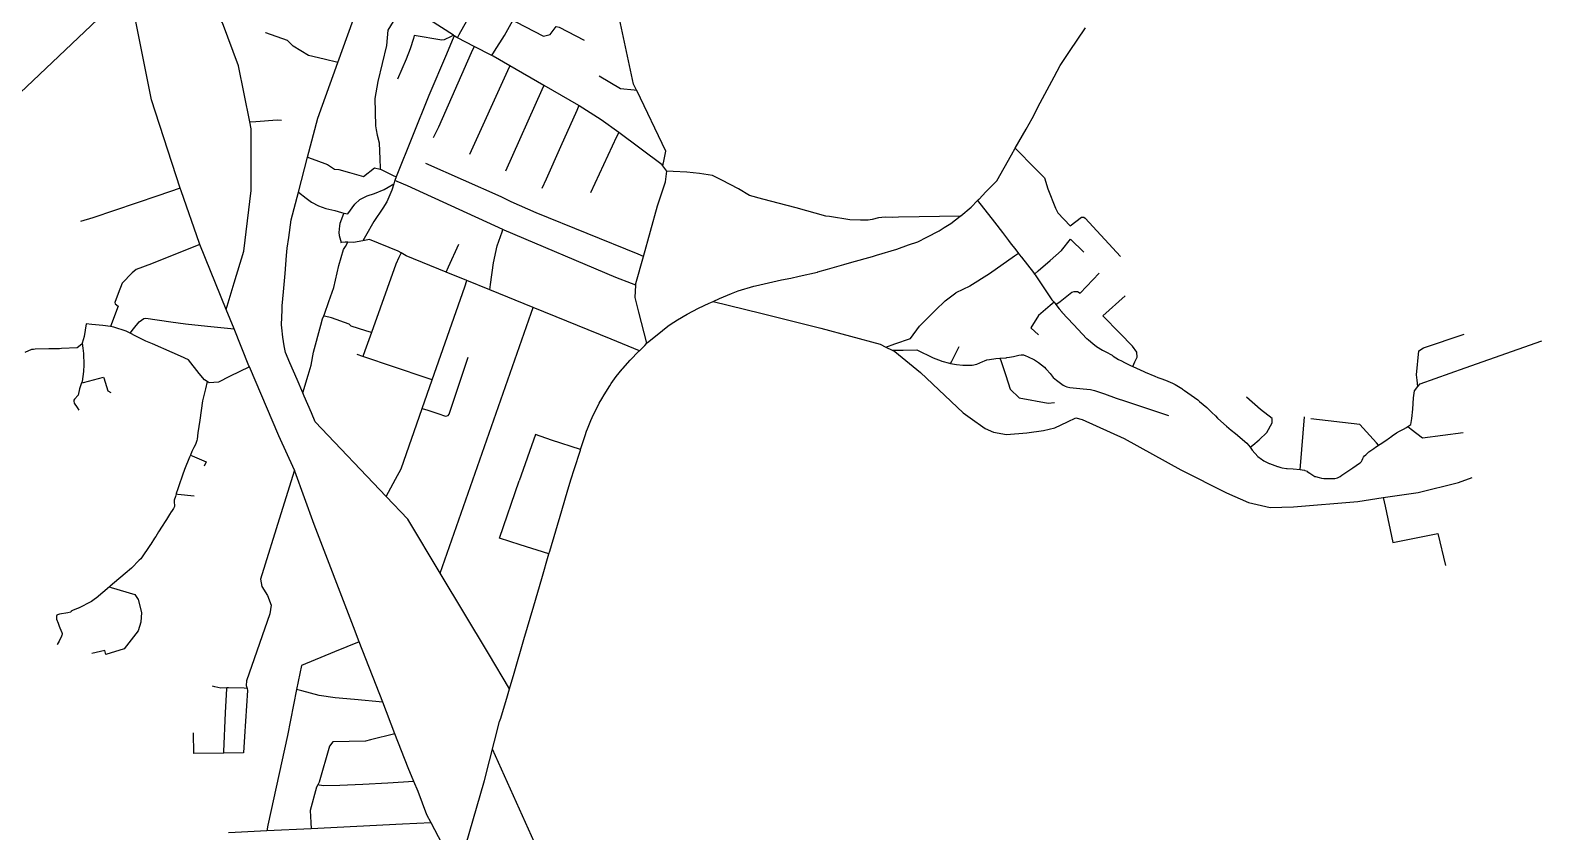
# Model space of a CAD drawing. Header units: inches. Extents: x 170101 to 178921, y 438267 to 453456.
# Drawn here: x 174148 to 175076, y 442234 to 442726 of the extents above; entities that cross this region are included whole.
import ezdxf

# ---------------------------------------------------------------- set-up
doc = ezdxf.new("R2010")
doc.units = ezdxf.units.IN
doc.header["$MEASUREMENT"] = 0

msp = doc.modelspace()

# ---------------------------------------------------------------- linework, layer by layer
for points in [[(174536.34, 442643.14), (174537.11, 442647.04), (174538.1, 442652.05), (174520.27, 442689.37), (174520.18, 442689.55), (174518.32, 442693.16), (174509.09, 442736.18), (174508.39, 442738.57), (174505.77, 442747.55), (174505.98, 442750.23), (174512.28, 442774.65), (174523.99, 442807.96), (174515.54, 442812.72)], [(174267.99, 442554.94), (174272.97, 442571.35), (174278.87, 442590.78), (174283.36, 442627.87), (174283.36, 442665.86), (174282.5, 442670.12), (174275.58, 442704.44), (174265.67, 442730.95), (174265.39, 442731.43), (174256.3, 442747.17), (174252.59, 442751.87), (174241.32, 442766.2), (174236.06, 442772.87), (174235.26, 442773.89)], [(174410.1, 442721.67), (174411.17, 442723.62), (174423.19, 442745.49), (174434.16, 442765.56), (174434.94, 442767)], [(174208.62, 442751.42), (174197.05, 442740.46), (174141.55, 442687.87), (174129.98, 442677.26), (174118.04, 442662.83), (174107.29, 442649.13), (174054.03, 442596.87), (174031.21, 442568.13), (174016.94, 442543.69), (174014.23, 442538.32), (174004.52, 442519.07)], [(174400.75, 442226.83), (174393.94, 442239.73), (174391.35, 442244.65), (174386.02, 442258.93), (174383.39, 442265.1), (174379.84, 442273.42), (174371.7, 442294.39), (174364.18, 442313.74), (174349.72, 442350.96), (174346.15, 442360.16), (174322.09, 442422.81), (174310.26, 442455.69), (174309.98, 442456.29), (174300.37, 442477.28), (174282.33, 442519.61), (174281.99, 442520.39), (174272.84, 442542.97), (174267.99, 442554.94), (174251.84, 442594.77), (174251.61, 442595.34), (174240.34, 442627.66), (174239.76, 442629.44), (174222.18, 442683.51), (174208.62, 442751.42)], [(174431.3, 442710.74), (174432.97, 442713.41), (174438.97, 442723.01), (174444.21, 442732.33), (174444.26, 442732.42), (174449.33, 442742), (174453.06, 442749.84), (174455.3, 442754.42), (174456.09, 442756.05)], [(174442.12, 442322.08), (174429.17, 442343.62), (174399.45, 442393.11), (174379.6, 442426.15), (174366.27, 442440.15), (174322.74, 442485.88), (174320.34, 442491.51), (174315.95, 442501.73), (174315.06, 442503.79), (174311.57, 442511.91), (174307.2, 442522.13), (174304.43, 442528.57), (174303.73, 442532.63), (174302.82, 442537.88), (174302.28, 442543.63), (174302.1, 442545.54), (174302.43, 442554.72), (174302.51, 442557.04), (174303.26, 442565.82), (174304.21, 442576.88), (174305.17, 442587.97), (174305.54, 442592.44), (174306.48, 442599.01), (174308.05, 442610.01), (174312.49, 442627), (174318.05, 442648.32), (174324.32, 442672.37), (174336.58, 442706.53), (174352.32, 442750.39)], [(174376.66, 442741.45), (174375.61, 442739.75), (174367.24, 442726.28), (174366.46, 442716.91), (174361.22, 442694.76), (174359.25, 442684.33), (174359.76, 442667.7), (174360.09, 442665.16), (174360.88, 442661.95), (174362.01, 442657.27), (174362.49, 442647.19), (174362.68, 442641.93), (174362.72, 442640.99)], [(174526.43, 442534.14), (174521.56, 442553.27), (174519.28, 442562.21), (174519.62, 442569.75), (174519.67, 442570.87), (174524.36, 442587.48), (174533.1, 442618.46), (174537.9, 442633.24), (174538.69, 442639.78), (174538.68, 442639.8), (174536.34, 442643.14), (174535.92, 442643.73), (174509.33, 442663.45), (174509.22, 442663.53), (174498.41, 442671.29), (174484.83, 442679.97), (174484.74, 442680.02), (174463.42, 442692.29), (174463.11, 442692.46), (174442.25, 442704.47), (174432.06, 442710.34), (174431.3, 442710.74), (174420.28, 442716.42), (174410.1, 442721.67), (174409.8, 442721.82), (174408.09, 442722.92), (174407.6, 442723.23), (174392.9, 442732.66)], [(174444.21, 442732.33), (174446, 442731.42), (174462.9, 442722.74), (174467.09, 442723.62), (174470.77, 442728.55), (174472.68, 442728.11), (174487.92, 442720.27)], [(174336.58, 442706.53), (174328.19, 442708.57), (174318.58, 442710.9), (174309.23, 442716.52), (174305.75, 442719.99), (174292.29, 442724.78), (174292.28, 442724.78)], [(174408.09, 442722.92), (174406.82, 442719.93), (174403.31, 442711.62), (174392.62, 442686.29), (174372.52, 442636.33), (174371.59, 442634.01), (174371.44, 442633.64), (174370.97, 442632.08), (174369.8, 442628.13), (174366.63, 442620.91), (174364.34, 442617), (174358.7, 442608.93), (174353.62, 442599.97), (174351.99, 442597.09)], [(174407.6, 442723.23), (174406.21, 442722.53), (174401.98, 442720.41), (174400.55, 442720.3), (174383.43, 442723.03), (174383.17, 442721.15), (174381.04, 442714.94), (174378.53, 442708.64), (174373.23, 442696.27)], [(174435.99, 442301.86), (174436.8, 442303.94), (174440.85, 442317.75), (174442.12, 442322.08), (174444.89, 442331.56), (174450.96, 442352.28), (174457.02, 442373), (174461.89, 442389.65), (174466.34, 442404.83), (174466.85, 442406.56), (174470.55, 442419.09), (174474.24, 442431.59), (174477.92, 442444.12), (174479.93, 442450.93), (174481.77, 442456.59), (174485.63, 442468.47), (174485.75, 442468.85), (174488.6, 442477.56), (174489.47, 442480.25), (174489.91, 442481.56), (174492.14, 442486.75), (174493.74, 442490.37), (174494.44, 442491.93), (174497.1, 442497.28), (174498.81, 442500.09), (174500.28, 442502.5), (174503.67, 442508.09), (174504.63, 442509.43), (174507.71, 442513.84), (174511.3, 442518.18), (174511.67, 442518.62), (174516.16, 442523.68), (174521.53, 442529.22), (174521.85, 442529.54), (174525.17, 442532.87), (174526.43, 442534.14), (174526.85, 442534.56), (174532.84, 442539.4), (174539.36, 442544.62), (174540.85, 442545.59), (174545.22, 442548.47), (174551.16, 442552), (174558.27, 442555.68), (174564.67, 442558.75), (174565.72, 442559.22), (174567.23, 442559.87), (174571.16, 442561.59), (174578.5, 442564.68), (174582.66, 442566.25), (174592.25, 442569.18), (174593.27, 442569.5), (174609.19, 442573.12), (174614.98, 442574.12), (174619.97, 442575.28), (174631.31, 442577.87), (174631.59, 442577.97), (174637.37, 442579.65), (174647.39, 442582.5), (174652.41, 442583.94), (174665.09, 442587.44), (174667.53, 442588.19), (174679.95, 442591.94), (174687.28, 442594.5), (174692.97, 442596.47), (174698.47, 442599.31), (174706.11, 442603.25), (174709.16, 442605.16), (174713.14, 442607.66), (174719.04, 442612.24), (174719.06, 442612.25), (174719.3, 442612.44), (174725.67, 442617.75), (174729.64, 442621.72), (174730.45, 442622.53), (174730.55, 442622.65), (174734.67, 442627.09), (174741.45, 442633.94), (174750.47, 442649.78), (174752.77, 442653.83), (174759.47, 442665.62), (174763.11, 442672.03), (174768.19, 442681.66), (174776.71, 442697.75), (174780.37, 442704.66), (174786.17, 442713.31), (174795.88, 442727.83)], [(174420.28, 442716.42), (174418.57, 442712.54), (174398.43, 442666.78), (174395.17, 442660.2)], [(174442.25, 442704.47), (174440.84, 442701.36), (174417.53, 442649.93)], [(174520.27, 442689.37), (174518.64, 442689.53), (174510.22, 442690.36), (174497.22, 442698.05)], [(174463.11, 442692.46), (174461.87, 442689.66), (174439.72, 442639.72)], [(174484.74, 442680.02), (174483.39, 442676.99), (174473.46, 442654.76), (174464.68, 442634.83), (174461.89, 442629.19)], [(174282.5, 442670.12), (174286.33, 442670.39), (174299.44, 442671.29), (174301.96, 442671.14)], [(174509.22, 442663.53), (174507.92, 442660.79), (174491.78, 442626.52)], [(174318.05, 442648.32), (174323.17, 442646.47), (174330.19, 442643.94), (174334.61, 442641.13), (174337.14, 442640.8), (174343.8, 442639.04), (174352.31, 442636.46), (174359.09, 442641.94), (174362.72, 442640.99), (174363.27, 442640.84), (174370.25, 442637.44), (174372.52, 442636.33)], [(174752.77, 442653.83), (174765.15, 442641.31), (174770.76, 442635.65), (174772.75, 442629.04), (174777.5, 442617.02), (174779, 442614.23), (174786.54, 442606.27), (174793.54, 442611.66), (174794.83, 442611.54), (174795.76, 442610.92), (174817.56, 442587.47)], [(174524.36, 442587.48), (174521.21, 442588.76), (174458.57, 442614.29), (174443.06, 442621.04), (174436.87, 442624.12), (174390.71, 442644.57)], [(174719.04, 442612.24), (174681.07, 442611.46), (174677.25, 442611.39), (174672.88, 442611.48), (174668.77, 442611.16), (174664.93, 442610.06), (174662.53, 442609.77), (174657.66, 442609.78), (174651.23, 442609.87), (174638.7, 442611.87), (174636.45, 442612.25), (174618.22, 442617.28), (174612.61, 442618.81), (174597.7, 442622.68), (174589.56, 442624.82), (174582.83, 442628.86), (174572.59, 442634.24), (174566.89, 442637.06), (174558.83, 442638.43), (174551.06, 442639.17), (174542.69, 442639.6), (174538.68, 442639.8)], [(174312.49, 442627), (174317.2, 442623.26), (174320.35, 442620.76), (174324.76, 442618.53), (174329.21, 442616.78), (174334.72, 442615.57), (174338.9, 442614.37), (174340.24, 442614.1), (174342.83, 442613.57), (174347.01, 442619.51), (174350.15, 442622.34), (174354.73, 442624.56), (174359.2, 442626.08), (174365.01, 442628.53), (174367.61, 442630.08), (174370.97, 442632.08)], [(174519.62, 442569.75), (174516.94, 442570.82), (174507.47, 442574.58), (174438.83, 442603.62), (174438.04, 442603.98), (174379.36, 442630.84), (174373.07, 442633.41), (174371.59, 442634.01)], [(174239.76, 442629.44), (174225.98, 442624.74), (174186.19, 442611.14), (174178.6, 442608.82)], [(174729.64, 442621.72), (174740.06, 442608.45), (174744.92, 442602.25), (174748.56, 442597.31), (174749.65, 442595.81), (174753.16, 442591.41), (174754.79, 442589.32), (174755.41, 442588.53), (174756.44, 442587.22), (174756.61, 442587), (174763.95, 442577.5), (174764.6, 442576.64), (174764.61, 442576.62), (174764.95, 442576.12), (174772, 442565.81), (174775.34, 442560.91), (174776.61, 442559.37), (174777.31, 442558.53), (174777.83, 442557.88), (174779.86, 442555.34), (174781.4, 442553.41), (174781.47, 442553.31), (174788.64, 442545.66), (174791.48, 442542.63), (174796.67, 442537.13), (174796.78, 442537), (174797.7, 442536.22), (174800.44, 442533.94), (174802.7, 442532.22), (174806.42, 442530), (174808.48, 442528.84), (174812.26, 442526.75), (174812.98, 442526.31), (174816.31, 442524.28), (174818.12, 442523.28), (174819.87, 442522.41), (174820.83, 442521.91), (174824.01, 442520.25), (174824.97, 442519.83), (174831.72, 442516.85), (174832.59, 442516.44), (174838.47, 442513.91), (174840.31, 442513.1), (174843.5, 442512.16), (174843.86, 442512), (174845.08, 442511.53), (174849.36, 442509.63), (174851, 442508.75), (174855.05, 442506.35), (174855.48, 442506.06), (174856.7, 442505.25), (174864.87, 442499.35), (174865.36, 442498.97), (174866.09, 442498.38), (174870.58, 442494.63), (174873.59, 442491.75), (174875.72, 442489.53), (174876.95, 442488.22), (174877.17, 442488.03), (174882.65, 442483.25), (174885.51, 442480.88), (174888.11, 442478.72), (174895.16, 442472.82), (174897.04, 442470.31), (174898.39, 442468.5), (174901.78, 442464.69), (174904.05, 442463), (174904.69, 442462.53), (174905.56, 442462.07), (174908.8, 442460.44), (174909.03, 442460.35), (174913.95, 442458.5), (174914.17, 442458.44), (174916.03, 442457.91), (174916.77, 442457.69), (174919.45, 442457.25), (174919.92, 442457.19), (174923.5, 442457), (174927.85, 442456.6), (174927.91, 442456.6), (174929.02, 442456.44), (174930.53, 442456.19), (174930.75, 442456.1), (174932.06, 442455.6), (174932.23, 442455.5), (174933.87, 442454.5), (174936.87, 442452.44), (174937.23, 442452.32), (174939.41, 442451.72), (174939.52, 442451.69), (174940.91, 442451.41), (174942.42, 442451.13), (174942.62, 442451.1), (174947.34, 442451.04), (174949.23, 442451.13), (174950.76, 442451.47), (174951.62, 442451.97), (174952.37, 442452.44), (174953.42, 442453.19), (174954.09, 442453.66), (174960.19, 442457.63), (174964.25, 442460.53), (174964.86, 442461), (174965.48, 442461.63), (174965.9, 442462.32), (174966.34, 442463.32), (174966.72, 442464.19), (174967.37, 442465.13), (174968.12, 442465.66), (174970.09, 442467.44), (174970.65, 442467.82), (174973.06, 442469.6), (174973.23, 442469.72), (174973.89, 442470.16), (174976.04, 442471.57), (174977.95, 442472.82), (174981.37, 442475.16), (174981.9, 442475.5), (174984.06, 442477.04), (174984.42, 442477.29), (174987.01, 442479.07), (174988.89, 442480.13), (174991.4, 442481.44), (174993.22, 442482.47), (174993.89, 442482.96), (174995.19, 442483.91), (174995.8, 442484.35), (174996.34, 442487.94), (174997.04, 442493.72), (174997.49, 442500.61), (174998.04, 442505.05), (175000.15, 442507.56), (175001.62, 442509.31), (175029.14, 442519), (175076.27, 442535.66)], [(174340.24, 442614.1), (174340.07, 442613.67), (174337.78, 442607.67), (174337.56, 442606.23), (174337.15, 442602.18), (174337.41, 442600.23), (174338.21, 442597.48), (174338.67, 442595.91)], [(174430.03, 442566.87), (174430.49, 442570.28), (174432.28, 442583.44), (174434.47, 442593.93), (174437.55, 442602.6), (174438.04, 442603.98)], [(174251.84, 442594.77), (174239.93, 442590.03), (174222.14, 442582.96), (174212.77, 442579.46), (174210.26, 442577.49), (174204.18, 442571.01), (174201.57, 442564.62), (174199.69, 442559.08), (174199.89, 442558.36), (174201.59, 442556.99), (174196.99, 442544.4)], [(174315.06, 442503.79), (174318.38, 442514.48), (174320.32, 442520.76), (174321.64, 442528.61), (174326.26, 442545.26), (174327.21, 442549.08), (174327.95, 442550.89), (174328.37, 442551.92), (174331.01, 442559.87), (174334.12, 442568.33), (174337.23, 442581.8), (174340.19, 442591.65), (174341.31, 442593.6), (174342.78, 442596.13)], [(174521.85, 442529.54), (174504.5, 442536.59), (174456.59, 442556.07), (174430.03, 442566.87), (174415.95, 442572.6), (174403.17, 442577.79), (174378.57, 442587.8), (174375.44, 442589.65), (174373.68, 442590.7), (174355.99, 442597.79), (174351.99, 442597.09), (174346.15, 442596.08), (174342.78, 442596.13), (174341.16, 442596.15), (174338.67, 442595.91), (174338.28, 442595.87)], [(174403.17, 442577.79), (174404.61, 442580.98), (174410.94, 442595.08)], [(174764.6, 442576.64), (174766.86, 442578.57), (174774.2, 442584.86), (174781.27, 442591.15), (174786.67, 442598.01), (174794.97, 442590.06)], [(174375.44, 442589.65), (174374.05, 442586.7), (174372.17, 442582.71), (174357.22, 442540.73), (174353.24, 442529.56), (174352, 442526.06)], [(174754.79, 442589.32), (174752.32, 442587.59), (174736.99, 442576.81), (174724.95, 442569.21), (174716.38, 442565.2)], [(174777.83, 442557.88), (174780.29, 442559.84), (174787.52, 442565.61), (174789.02, 442565.89), (174791.07, 442565.92), (174792.74, 442564.94), (174804.41, 442577.09)], [(174366.27, 442440.15), (174372.12, 442450.8), (174375.5, 442456.98), (174388.51, 442494.15), (174394.64, 442511.68), (174414.6, 442568.76), (174415.95, 442572.6)], [(174673.36, 442531.82), (174678.89, 442533.75), (174688.37, 442537.08), (174693.91, 442544.65), (174703.82, 442554.56), (174709.65, 442560.18), (174716.38, 442565.2)], [(174399.45, 442393.11), (174405.19, 442409.48), (174455.36, 442552.55), (174456.59, 442556.07)], [(174567.23, 442559.87), (174596.42, 442552.58), (174633.3, 442543.35), (174669.79, 442533.68), (174673.36, 442531.82), (174677.11, 442529.86), (174678.73, 442529.01), (174694.58, 442516.19), (174720.73, 442491.45), (174725.17, 442488.37), (174734.39, 442481.88), (174739.52, 442479.49), (174747.37, 442478.13), (174760.01, 442479.15), (174770.25, 442480.52), (174777.08, 442482.22), (174784.94, 442485.98), (174790.06, 442488.37), (174793.82, 442487.35), (174819.78, 442475.74), (174854.61, 442456.44), (174882.51, 442442.34), (174896.18, 442436.47), (174909.35, 442433.33), (174923.84, 442433.83), (174963.25, 442437.08), (174978.89, 442439.39), (175000.23, 442442.55), (175025.18, 442448.62), (175033.59, 442451.74)], [(174776.61, 442559.37), (174774.23, 442557.29), (174767.13, 442551.1), (174762.31, 442543.59), (174767.06, 442539.29)], [(174824.97, 442519.83), (174826.35, 442522.74), (174827.74, 442525.68), (174827.42, 442528.66), (174824.9, 442532.4), (174817.01, 442540.44), (174806.56, 442551.06), (174820.26, 442563.23)], [(174209.03, 442540.29), (174211.18, 442543), (174214.54, 442547.23), (174217.5, 442549.32), (174218.69, 442549.62), (174234.01, 442547.37), (174242.96, 442546.06), (174256.47, 442544.66), (174272.84, 442542.97)], [(174357.22, 442540.73), (174353.84, 442541.81), (174344.73, 442544.7), (174343.55, 442545.94), (174332.66, 442549.7), (174328.41, 442550.77), (174327.95, 442550.89)], [(174282.33, 442519.61), (174270.14, 442513.69), (174263.24, 442510.33), (174257.57, 442509.96), (174256.29, 442510.77), (174254.68, 442511.79), (174251.49, 442515.52), (174244.93, 442523.93), (174239.93, 442526.3), (174234.8, 442528.52), (174222.74, 442533.74), (174218.64, 442535.52), (174212.5, 442538.43), (174209.03, 442540.29), (174206.6, 442541.6), (174199.03, 442544.08), (174196.99, 442544.4), (174192.22, 442545.15), (174185.58, 442545.71), (174181.99, 442546.02), (174180.71, 442538.37), (174179.57, 442534.26), (174179.36, 442533.52), (174176.4, 442531.35), (174166.86, 442530.87), (174165.54, 442530.77), (174158.99, 442530.65), (174150.77, 442530.55), (174149.69, 442530.4), (174148.44, 442530.24), (174144.33, 442528.49)], [(175000.15, 442507.56), (174999.72, 442511.56), (174999.38, 442514.72), (175000.68, 442529.55), (175003.55, 442531.38), (175028.62, 442539.77)], [(174179.57, 442534.26), (174179.91, 442531.23), (174180.27, 442527.96), (174180.51, 442521), (174180.33, 442516.75), (174179.54, 442510.69), (174179.06, 442509.79), (174179.05, 442509.77), (174177.89, 442506.14), (174177.16, 442502.37), (174174.93, 442499.93), (174174.46, 442499.32), (174174.46, 442498.7), (174174.69, 442497.44), (174176.47, 442494.8), (174177.46, 442493.06)], [(174677.11, 442529.86), (174683.99, 442529.98), (174692.29, 442530.13), (174702.3, 442525.22), (174707.34, 442523.41), (174707.78, 442523.25), (174712.41, 442521.97), (174713.09, 442521.83), (174716.8, 442521.09), (174720.66, 442520.66), (174720.87, 442520.62), (174723.67, 442520.69), (174726.42, 442520.75), (174729.19, 442521.41), (174732.89, 442522.91), (174733.83, 442523.31), (174735.25, 442523.91), (174736.89, 442524.28), (174740.84, 442524.72), (174743.41, 442524.96), (174747.2, 442525.31), (174747.62, 442525.34), (174749.36, 442525.53), (174751.66, 442526.03), (174754.92, 442526.84), (174756.33, 442527.06), (174757.8, 442527.1), (174759.33, 442526.5), (174760.41, 442525.97), (174764.64, 442523.88), (174767, 442522.28), (174770.67, 442519.53), (174771.61, 442518.44), (174771.91, 442518.09), (174774.16, 442515.5), (174776.17, 442513.22), (174778.14, 442511.44), (174781.41, 442509.06), (174782.27, 442508.44), (174783.42, 442507.72), (174784.51, 442507.34), (174786.37, 442507), (174794.48, 442506.25), (174799.09, 442505.81), (174801.58, 442505.19), (174807.62, 442503.03), (174814.89, 442500.44), (174820.48, 442498.56), (174833.41, 442494.28), (174835.91, 442493.44), (174846.86, 442489.79)], [(174713.09, 442521.83), (174713.8, 442523.23), (174718.32, 442532.07)], [(174394.64, 442511.68), (174390.93, 442512.93), (174352, 442526.06), (174348.6, 442527.21)], [(174388.51, 442494.15), (174391.93, 442493.02), (174399.38, 442490.55), (174401.52, 442489.79), (174402.7, 442489.5), (174403.66, 442489.54), (174404.5, 442489.88), (174405, 442490.68), (174416.62, 442525.57)], [(174743.41, 442524.96), (174743.87, 442523.64), (174745.43, 442519.26), (174747.04, 442514.37), (174749.59, 442505.93), (174755.25, 442500.72), (174773.01, 442497.39), (174776.98, 442497.82)], [(174256.29, 442510.77), (174255.23, 442506.13), (174253.53, 442498.77), (174251.83, 442486.96), (174250.71, 442479.24), (174250.1, 442475.18), (174249.99, 442474.43), (174249.25, 442472.09), (174248.24, 442470.24), (174247.02, 442467.68), (174246.08, 442465.47), (174245.57, 442464.24), (174242.41, 442456.68), (174241.18, 442453.15), (174238.88, 442446.59), (174238.35, 442444.84), (174237.38, 442441.87), (174237.32, 442441.68), (174236.79, 442439.99), (174236.13, 442437.9), (174236.1, 442437.09), (174236.13, 442436.21), (174236.37, 442434.93), (174236.29, 442434.02), (174235.74, 442432.77), (174234.41, 442430.93), (174234.29, 442430.74), (174233.13, 442428.99), (174231.4, 442425.9), (174227.97, 442420.65), (174227.29, 442419.59), (174226.46, 442418.43), (174224.85, 442415.46), (174224.07, 442414.43), (174221.8, 442410.81), (174221.63, 442410.56), (174215.63, 442401.9), (174214.66, 442400.93), (174209.87, 442396.05), (174205.97, 442392.81), (174199.32, 442387.24), (174196.85, 442385.12), (174196.25, 442384.6), (174188.12, 442377.59), (174187.8, 442377.37), (174185.21, 442375.65), (174177.38, 442371.62), (174177.19, 442371.52), (174173.6, 442370.18), (174172.79, 442369.65), (174172.52, 442369.12), (174170.69, 442368.74), (174165.53, 442367.76), (174164.33, 442367.36), (174164, 442367.17), (174163.74, 442366.67), (174163.71, 442366.19), (174163.69, 442365.58), (174163.78, 442365.2), (174163.86, 442364.77), (174164.87, 442362.35), (174165.47, 442360.57), (174165.87, 442359.51), (174167, 442356.61), (174167.22, 442356.06), (174167.24, 442355.82), (174167.19, 442355.42), (174167.09, 442354.94), (174166.85, 442354.33), (174165.41, 442351.29), (174164.21, 442349.3), (174164.1, 442349.13)], [(174179.06, 442509.79), (174180.32, 442510.11), (174192.63, 442513.33), (174192.79, 442512.93), (174195.31, 442505.04), (174197.22, 442504.01)], [(174897.04, 442470.31), (174898.73, 442471.66), (174902.74, 442474.84), (174907.42, 442479.39), (174910.62, 442485.31), (174910.62, 442487.87), (174903.5, 442493.39), (174894.96, 442501.12)], [(174927.85, 442456.6), (174928.02, 442458.81), (174930.42, 442488.9)], [(174976.04, 442471.57), (174974.64, 442473.11), (174964.45, 442484.3), (174934.36, 442487.82)], [(174993.89, 442482.96), (174995.97, 442481.41), (175003.02, 442476.15), (175027.9, 442479.45)], [(174485.75, 442468.85), (174467.92, 442474.75), (174457.96, 442478.05), (174447.94, 442449.67)], [(174246.08, 442465.47), (174247.07, 442465.05), (174255.66, 442461.46), (174254.52, 442458.7)], [(174309.98, 442456.29), (174301.63, 442429.38), (174289.18, 442389.24), (174289.88, 442384.79), (174293.38, 442379.27), (174295.74, 442373.46), (174294.76, 442367.99), (174280.52, 442326.99), (174280.29, 442324.04), (174280.83, 442322.26), (174281.22, 442320.99), (174279.35, 442292.66), (174278.76, 442282.66), (174266.58, 442282.52), (174248.23, 442282.32), (174247.98, 442294.9)], [(174466.34, 442404.83), (174448.58, 442410.49), (174435.88, 442414.55), (174447.94, 442449.67)], [(174237.32, 442441.68), (174238.4, 442441.57), (174248.41, 442440.59)], [(174978.89, 442439.39), (174980.02, 442434.07), (174984.77, 442411.76), (175012.51, 442417.36), (175017.15, 442397.72)], [(174196.25, 442384.6), (174197.39, 442384.26), (174211.83, 442379.96), (174214.03, 442376.83), (174216.06, 442368.87), (174215.55, 442362.94), (174214.03, 442357.52), (174205.39, 442346.51), (174194.04, 442343.04), (174193.45, 442345.49), (174185.57, 442343.62)], [(174349.72, 442350.96), (174334.63, 442344.71), (174314.27, 442336.28), (174311.31, 442321.61), (174305.61, 442293.38), (174293.7, 442238.4), (174292.91, 442234.76)], [(174280.83, 442322.26), (174278.99, 442322.32), (174269.39, 442322.63), (174268.5, 442322.61), (174264.67, 442322.49), (174260.97, 442323.31), (174259.72, 442323.62)], [(174266.58, 442282.52), (174266.62, 442283.47), (174267.66, 442307.25), (174268.47, 442322.12), (174268.5, 442322.61)], [(174364.18, 442313.74), (174346.88, 442315.37), (174334.88, 442316.5), (174325.18, 442318.01), (174314.49, 442320.79), (174311.31, 442321.61)], [(174354.45, 442016.19), (174426.73, 442265.84), (174436.01, 442302)], [(174371.7, 442294.39), (174356.71, 442290.64), (174353.68, 442289.88), (174333.53, 442289.43), (174331.6, 442286.86), (174325.12, 442264.66), (174324.3, 442263), (174323.59, 442261.57), (174319.54, 442247.3), (174320.02, 442239.96), (174320.28, 442236.1)], [(174468.62, 442198.23), (174468.62, 442198.23), (174462.97, 442215.39), (174431.66, 442285.07)], [(174383.39, 442265.1), (174367.29, 442264.12), (174352, 442263.19), (174337.95, 442262.65), (174327.94, 442262.42), (174325.13, 442262.87), (174324.3, 442263)], [(174393.94, 442239.73), (174376.43, 442238.87), (174320.28, 442236.1), (174292.91, 442234.76), (174273.47, 442233.8), (174269.4, 442233.6)]]:
    msp.add_lwpolyline(points)

doc.saveas('drawing.dxf')
